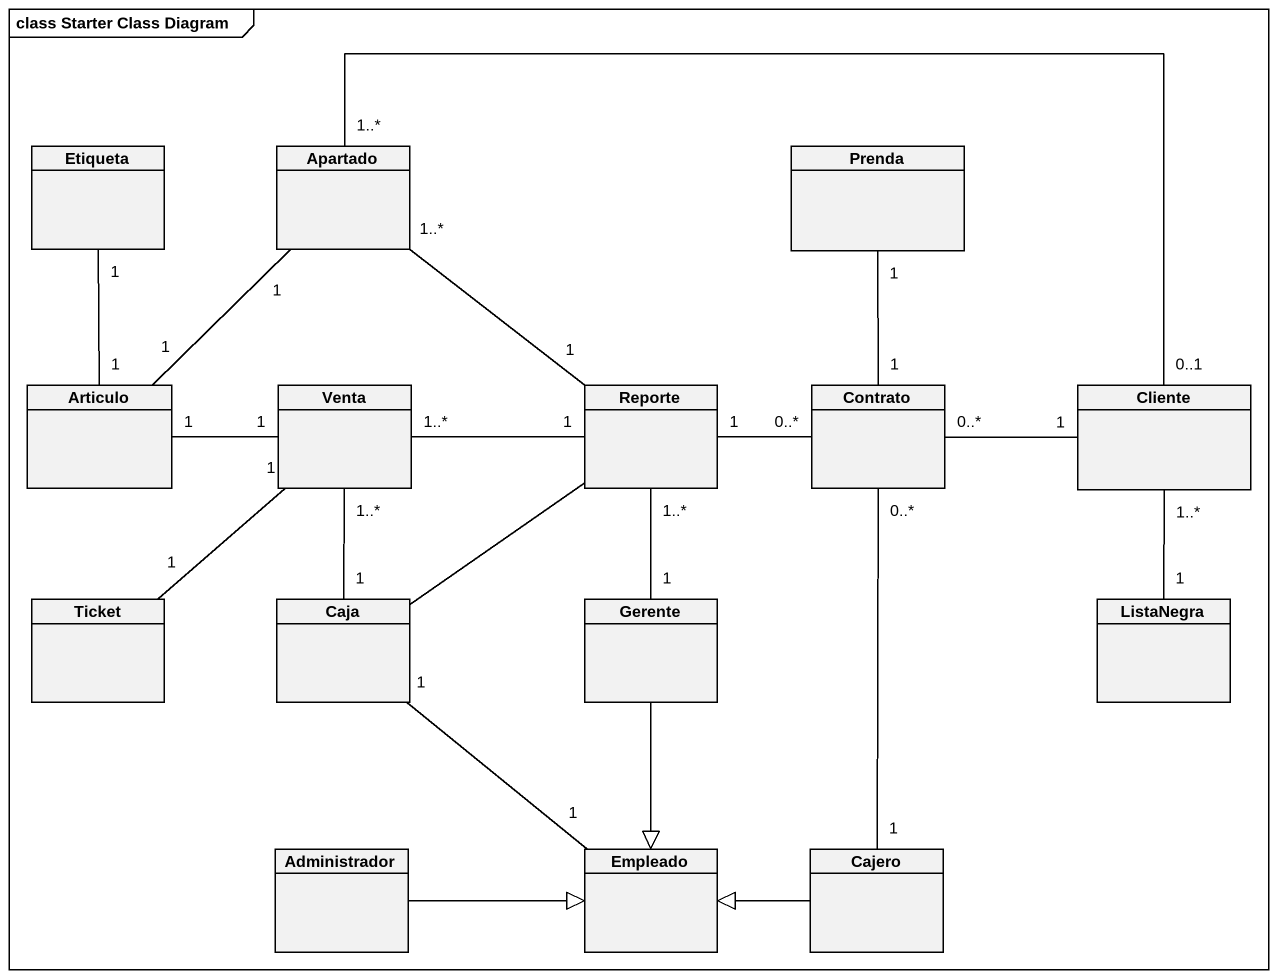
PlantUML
@startuml
mainframe class Starter Class Diagram
hide circle
hide empty members
class Etiqueta
class Apartado
class Prenda
class Articulo
class Venta
class Reporte
class Contrato
class Cliente
class Ticket
class Caja
class Gerente
class ListaNegra
class Administrador
class Empleado
class Cajero
Etiqueta "1" -- "1" Articulo
Apartado "1" -- "1" Articulo
Apartado "1..*" -- "1" Reporte
Apartado "1..*" -right- "0..1" Cliente
Articulo "1" -right- "1" Venta
Venta "1..*" -right- "1" Reporte
Venta "1" -- "1" Ticket
Contrato "1" -up- "1" Prenda
Contrato "0..*" -left- "1" Reporte
Cliente "1" -left- "0..*" Contrato
Cliente "1..*" -- "1" ListaNegra
Caja "1" -up- "1..*" Venta
Caja -up- Reporte
Caja "1" -- "1" Empleado
Gerente "1" -up- "1..*" Reporte
Gerente --|> Empleado
Administrador -right-|> Empleado
Cajero "1" -up- "0..*" Contrato
Cajero -left-|> Empleado
@enduml
